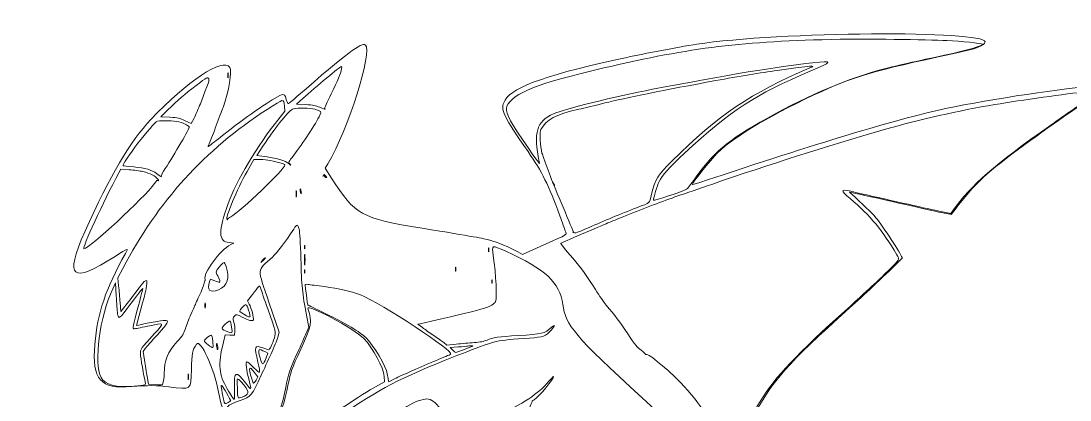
# Model space of a CAD drawing. Header units: millimetres. Extents: x 172 to 282, y 110 to 183.
# Drawn here: x 172.1 to 245.2, y 156.2 to 182.6 of the extents above; entities that cross this region are included whole.
import ezdxf

# ---------------------------------------------------------------- set-up
doc = ezdxf.new("R2010")
doc.units = ezdxf.units.MM
doc.header["$MEASUREMENT"] = 0
doc.layers.add('splitsvg', color=7, linetype='Continuous', lineweight=0)

msp = doc.modelspace()

# ---------------------------------------------------------------- linework, layer by layer
at = {"layer": 'splitsvg'}
for points, knots in [([(265.418, 182.421), (265.225, 182.165), (263.582, 178.924), (262.825, 177.306), (260.243, 171.785), (259.354, 168.665), (258.312, 161.46), (258.157, 160.388), (258.074, 159.744), (257.815, 157.621), (257.708, 156.746), (257.801, 156.891), (256.962, 156.288), (252.06, 152.768), (248.95, 151.039), (245.376, 149.848), (241.101, 148.423), (235.828, 147.655), (232.441, 147.964), (230.641, 148.128), (227.126, 148.815), (226.179, 149.189), (224.214, 149.964), (222.053, 151.008), (221.455, 151.47), (221.39, 151.522), (222.863, 154.605), (223.458, 155.662), (224.646, 157.772), (225.836, 159.049), (230.647, 163.373), (231.51, 164.149), (233.451, 166.004), (233.489, 166.09), (233.529, 166.18), (232.359, 168.003), (231.762, 168.781), (231.523, 169.092), (231.013, 169.602), (230.209, 170.334), (230.209, 170.334), (229.828, 170.68), (229.828, 170.68), (229.828, 170.68), (230.062, 170.638), (230.062, 170.638), (230.35, 170.585), (232.042, 170.21), (233.264, 169.927), (235.782, 169.346), (236.907, 169.106), (236.935, 169.145), (238.286, 171.007), (239.242, 171.943), (241.496, 173.61), (243.943, 175.421), (245.903, 176.777), (246.876, 177.333), (247.985, 177.967), (248.027, 178.169), (247.036, 178.104), (244.898, 177.964), (239.752, 177.187), (236.498, 176.512), (233.604, 175.911), (228.08, 174.26), (220.36, 171.687), (219.553, 171.418), (218.881, 171.208), (218.869, 171.221), (218.812, 171.278), (220.113, 172.919), (220.622, 173.433), (221.698, 174.52), (224.691, 176.284), (227.882, 177.715), (230.358, 178.824), (231.437, 179.134), (236.998, 180.335), (238.731, 180.709), (239.262, 180.903), (239.262, 181.163), (239.262, 181.993), (224.887, 181.881), (219.183, 181.006), (217.823, 180.797), (215.201, 180.294), (213.538, 179.922), (208.216, 178.732), (206.095, 177.919), (205.715, 176.925), (205.509, 176.384), (205.724, 175.953), (207.413, 173.514), (208.407, 172.079), (208.83, 171.225), (209.624, 169.045), (209.789, 168.593), (209.963, 168.118), (210.011, 167.99), (210.121, 167.695), (210.253, 167.782), (208.519, 167.012), (208.519, 167.012), (207.028, 166.35), (207.028, 166.35), (207.028, 166.35), (206.696, 166.532), (206.696, 166.532), (206.128, 166.843), (205.269, 167.201), (204.748, 167.343), (204.304, 167.464), (203.634, 167.582), (200.044, 168.171), (195.739, 168.876), (195.357, 169.087), (193.724, 171.664), (193.724, 171.664), (193.283, 172.362), (193.283, 172.362), (193.283, 172.362), (193.464, 172.67), (193.464, 172.67), (194.888, 175.084), (196.601, 180.515), (196.077, 180.95), (195.821, 181.163), (194.814, 180.403), (191.307, 177.353), (190.613, 176.749), (190.669, 176.77), (190.585, 177.086), (190.457, 177.568), (190.408, 177.588), (189.949, 177.338), (189.075, 176.861), (187.374, 175.653), (185.83, 174.412), (185.434, 174.093), (185.11, 173.845), (185.11, 173.859), (185.11, 173.874), (185.166, 174.014), (185.234, 174.17), (185.302, 174.327), (185.504, 174.851), (185.683, 175.337), (185.863, 175.822), (186.074, 176.39), (186.153, 176.601), (186.567, 177.704), (186.801, 179.11), (186.617, 179.391), (186.157, 180.092), (183.651, 178.434), (181.119, 175.754), (179.659, 174.209), (178.287, 171.871), (176.525, 167.928), (175.074, 164.681), (175.585, 164.263), (178.629, 166.203), (179.586, 166.814), (179.587, 166.815), (179.363, 166.417), (177.956, 163.923), (177.405, 162.293), (177.218, 160.069), (177.011, 157.614), (177.6, 156.941), (179.789, 157.131), (180.816, 157.221), (181.598, 157.214), (182.376, 157.11), (183.95, 156.9), (183.917, 156.875), (183.945, 158.3), (183.967, 159.445), (184.01, 159.66), (184.307, 160.083), (184.581, 160.474), (185.515, 158.447), (185.844, 156.748), (186.018, 155.853), (186.063, 155.715), (186.356, 155.199), (186.562, 154.835), (186.574, 154.782), (186.613, 154.101), (186.667, 153.17), (186.636, 153.207), (187.258, 153.335), (189.494, 153.796), (190.184, 154.592), (190.699, 157.31), (190.848, 158.099), (190.947, 158.375), (191.567, 159.735), (192.362, 161.476), (192.374, 161.544), (192.071, 162.563), (191.953, 162.957), (195.314, 161.159), (195.965, 160.48), (196.638, 159.778), (197.332, 158.48), (197.38, 157.834), (197.38, 157.834), (197.408, 157.462), (197.408, 157.462), (197.408, 157.462), (196.771, 157.111), (196.771, 157.111), (196.421, 156.918), (195.464, 156.315), (194.644, 155.771), (190.63, 153.107), (186.455, 151.207), (183.184, 150.554), (181.966, 150.311), (179.585, 149.987), (178.201, 149.876), (177.943, 149.856), (177.572, 149.816), (177.378, 149.787), (177.184, 149.758), (176.536, 149.693), (175.938, 149.642), (174.26, 149.497), (173.171, 149.339), (172.999, 149.214), (172.07, 148.541), (172.58, 145.673), (174.081, 143.121), (175.478, 140.748), (180.942, 134.507), (183.787, 132.035), (186.358, 129.802), (190.69, 127.132), (192.938, 126.395), (192.938, 126.395), (193.151, 126.325), (193.151, 126.325), (193.151, 126.325), (193.123, 125.019), (193.123, 125.019), (193.085, 123.26), (193.194, 123.421), (191.049, 121.962), (189.369, 120.82), (187.867, 119.614), (187.397, 119.03), (186.249, 117.603), (183.418, 112.363), (183.663, 112.118), (183.79, 111.99), (184.695, 112.353), (185.613, 112.901), (186.252, 113.283), (186.291, 113.281), (186.086, 112.877), (185.894, 112.499), (185.729, 111.905), (185.779, 111.775), (185.872, 111.532), (187.006, 111.826), (189.02, 112.614), (190.205, 113.077), (190.156, 113.076), (189.938, 112.643), (189.737, 112.245), (189.538, 111.593), (189.599, 111.532), (189.784, 111.347), (190.919, 111.759), (192.019, 112.408), (193.405, 113.228), (194.798, 114.071), (195.782, 114.686), (196.909, 115.391), (196.744, 115.317), (198.957, 116.108), (201.695, 117.087), (201.379, 117.01), (202.608, 116.999), (202.608, 116.999), (203.673, 116.989), (203.673, 116.989), (203.673, 116.989), (203.413, 117.794), (203.413, 117.794), (203.033, 118.97), (202.941, 119.401), (202.778, 120.787), (202.593, 122.363), (202.571, 123.827), (202.734, 123.779), (202.791, 123.763), (203.194, 123.707), (203.631, 123.655), (204.067, 123.604), (204.742, 123.523), (205.13, 123.477), (206.85, 123.27), (209.954, 122.97), (211.186, 122.892), (211.51, 122.872), (212.224, 122.817), (212.774, 122.771), (213.932, 122.672), (215.951, 122.567), (216.664, 122.567), (216.664, 122.567), (217.156, 122.567), (217.156, 122.567), (217.156, 122.567), (217.118, 122.729), (217.118, 122.729), (217.097, 122.817), (217.069, 122.908), (217.057, 122.93), (217.045, 122.952), (216.764, 123.053), (216.433, 123.154), (213.478, 124.061), (208.742, 126.222), (206.453, 127.709), (205.354, 128.422), (203.704, 129.74), (203.827, 129.806), (203.865, 129.826), (204.16, 129.873), (204.483, 129.911), (208.188, 130.345), (209.381, 130.64), (211.87, 131.735), (211.87, 131.735), (212.436, 131.984), (212.436, 131.984), (212.436, 131.984), (212.84, 131.698), (212.84, 131.698), (215.553, 129.777), (217.223, 129.182), (220.564, 128.942), (221.937, 128.844), (222.231, 128.85), (224.22, 129.012), (224.22, 129.012), (225.378, 129.106), (225.378, 129.106), (225.378, 129.106), (226.19, 128.78), (226.19, 128.78), (227.79, 128.138), (229.091, 127.736), (230.295, 127.513), (233.35, 126.945), (238.845, 126.695), (240.331, 127.055), (240.331, 127.055), (241.019, 127.222), (241.019, 127.222), (241.019, 127.222), (241.301, 127.028), (241.301, 127.028), (245.023, 124.476), (247.005, 122.763), (250.148, 119.386), (252.096, 117.292), (252.372, 117.075), (254.184, 116.206), (254.963, 115.833), (255.036, 115.783), (255.184, 115.536), (256.557, 113.223), (260.055, 109.504), (260.454, 109.932), (260.585, 110.072), (260.362, 111.708), (259.98, 113.424), (259.9, 113.78), (259.798, 114.256), (259.752, 114.482), (259.705, 114.709), (259.603, 115.211), (259.524, 115.599), (259.352, 116.44), (259.344, 116.423), (259.74, 116.063), (260.568, 115.308), (262.564, 113.748), (263.745, 112.933), (264.217, 112.607), (264.544, 112.481), (264.544, 112.625), (264.544, 112.963), (263.9, 114.233), (262.689, 116.28), (262.02, 117.41), (261.369, 118.578), (261.369, 118.646), (261.369, 118.674), (261.495, 118.593), (261.648, 118.466), (263.1, 117.264), (266.356, 115.319), (266.751, 115.418), (266.949, 115.468), (266.933, 115.548), (266.716, 115.591), (265.449, 115.845), (261.265, 118.761), (260.641, 119.826), (260.062, 120.814), (259.887, 122.393), (260.357, 122.389), (260.812, 122.385), (262, 122.023), (262.66, 121.686), (263.151, 121.436), (266.877, 116.388), (266.99, 115.821), (267.033, 115.605), (267.131, 115.619), (267.131, 115.841), (267.131, 116.207), (265.652, 118.359), (263.578, 121.009), (263.578, 121.009), (263.072, 121.655), (263.072, 121.655), (263.072, 121.655), (263.108, 121.991), (263.108, 121.991), (263.161, 122.491), (263.076, 122.669), (262.527, 123.195), (261.556, 124.125), (260.568, 124.873), (259.517, 125.475), (258.583, 126.009), (258.029, 126.369), (256.724, 127.291), (254.517, 128.85), (250.291, 131.967), (250.139, 132.147), (250.027, 132.28), (248.948, 133.213), (248.836, 133.273), (248.705, 133.344), (247.77, 133.488), (246.552, 133.624), (245.577, 133.733), (244.468, 134.068), (243.563, 134.527), (243.282, 134.67), (243.266, 134.691), (243.085, 135.191), (242.773, 136.053), (242.671, 135.892), (244.089, 136.766), (247.316, 138.755), (250.585, 141.029), (253.372, 143.223), (257.505, 146.477), (259.17, 148.148), (261.075, 150.953), (261.075, 150.953), (261.575, 151.688), (261.575, 151.688), (261.575, 151.688), (262.163, 151.71), (262.163, 151.71), (263.364, 151.756), (264.24, 152.015), (266.399, 152.963), (270.345, 154.696), (273.475, 156.808), (275.104, 158.836), (276.907, 161.082), (280.057, 166.91), (281.647, 170.942), (281.707, 171.095), (281.8, 171.32), (281.853, 171.441), (282.058, 171.911), (281.801, 171.708), (280.233, 170.162), (277.244, 167.217), (275.703, 166.058), (273.158, 164.845), (271.125, 163.876), (269.555, 163.372), (268.564, 163.372), (268.564, 163.372), (268.262, 163.371), (268.262, 163.371), (268.262, 163.371), (268.493, 164), (268.493, 164), (269.282, 166.146), (269.763, 168.37), (269.439, 168.369), (269.118, 168.368), (267.67, 166.773), (265.944, 164.518), (265.796, 164.324), (265.61, 164.106), (265.532, 164.033), (265.532, 164.033), (265.389, 163.901), (265.389, 163.901), (265.389, 163.901), (265.056, 164.944), (265.056, 164.944), (263.711, 169.151), (263.549, 170.952), (264.161, 174.866), (264.417, 176.502), (265.216, 180.683), (265.491, 181.826), (265.556, 182.096), (265.601, 182.387), (265.591, 182.472), (265.591, 182.472), (265.573, 182.627), (265.573, 182.627), (265.573, 182.627), (265.418, 182.421), (265.418, 182.421)], [0, 0, 0, 0, 1, 1, 1, 2, 2, 2, 3, 3, 3, 4, 4, 4, 5, 5, 5, 6, 6, 6, 7, 7, 7, 8, 8, 8, 9, 9, 9, 10, 10, 10, 11, 11, 11, 12, 12, 12, 13, 13, 13, 14, 14, 14, 15, 15, 15, 16, 16, 16, 17, 17, 17, 18, 18, 18, 19, 19, 19, 20, 20, 20, 21, 21, 21, 22, 22, 22, 23, 23, 23, 24, 24, 24, 25, 25, 25, 26, 26, 26, 27, 27, 27, 28, 28, 28, 29, 29, 29, 30, 30, 30, 31, 31, 31, 32, 32, 32, 33, 33, 33, 34, 34, 34, 35, 35, 35, 36, 36, 36, 37, 37, 37, 38, 38, 38, 39, 39, 39, 40, 40, 40, 41, 41, 41, 42, 42, 42, 43, 43, 43, 44, 44, 44, 45, 45, 45, 46, 46, 46, 47, 47, 47, 48, 48, 48, 49, 49, 49, 50, 50, 50, 51, 51, 51, 52, 52, 52, 53, 53, 53, 54, 54, 54, 55, 55, 55, 56, 56, 56, 57, 57, 57, 58, 58, 58, 59, 59, 59, 60, 60, 60, 61, 61, 61, 62, 62, 62, 63, 63, 63, 64, 64, 64, 65, 65, 65, 66, 66, 66, 67, 67, 67, 68, 68, 68, 69, 69, 69, 70, 70, 70, 71, 71, 71, 72, 72, 72, 73, 73, 73, 74, 74, 74, 75, 75, 75, 76, 76, 76, 77, 77, 77, 78, 78, 78, 79, 79, 79, 80, 80, 80, 81, 81, 81, 82, 82, 82, 83, 83, 83, 84, 84, 84, 85, 85, 85, 86, 86, 86, 87, 87, 87, 88, 88, 88, 89, 89, 89, 90, 90, 90, 91, 91, 91, 92, 92, 92, 93, 93, 93, 94, 94, 94, 95, 95, 95, 96, 96, 96, 97, 97, 97, 98, 98, 98, 99, 99, 99, 100, 100, 100, 101, 101, 101, 102, 102, 102, 103, 103, 103, 104, 104, 104, 105, 105, 105, 106, 106, 106, 107, 107, 107, 108, 108, 108, 109, 109, 109, 110, 110, 110, 111, 111, 111, 112, 112, 112, 113, 113, 113, 114, 114, 114, 115, 115, 115, 116, 116, 116, 117, 117, 117, 118, 118, 118, 119, 119, 119, 120, 120, 120, 121, 121, 121, 122, 122, 122, 123, 123, 123, 124, 124, 124, 125, 125, 125, 126, 126, 126, 127, 127, 127, 128, 128, 128, 129, 129, 129, 130, 130, 130, 131, 131, 131, 132, 132, 132, 133, 133, 133, 134, 134, 134, 135, 135, 135, 136, 136, 136, 137, 137, 137, 138, 138, 138, 139, 139, 139, 140, 140, 140, 141, 141, 141, 142, 142, 142, 143, 143, 143, 144, 144, 144, 145, 145, 145, 146, 146, 146, 147, 147, 147, 148, 148, 148, 149, 149, 149, 150, 150, 150, 151, 151, 151, 152, 152, 152, 153, 153, 153, 154, 154, 154, 155, 155, 155, 156, 156, 156, 157, 157, 157, 158, 158, 158, 159, 159, 159, 160, 160, 160, 161, 161, 161, 162, 162, 162, 163, 163, 163, 164, 164, 164, 165, 165, 165, 166, 166, 166, 167, 167, 167, 168, 168, 168, 169, 169, 169, 170, 170, 170, 171, 171, 171, 172, 172, 172, 173, 173, 173, 174, 174, 174, 175, 175, 175, 176, 176, 176, 177, 177, 177, 177]), ([(236.6, 181.265), (237.607, 181.217), (239.007, 181.068), (239.076, 181.001), (239.17, 180.91), (238.053, 180.588), (236.44, 180.239), (233.716, 179.65), (233.215, 179.536), (232.265, 179.29), (229.785, 178.647), (227.039, 177.492), (224.097, 175.854), (221.285, 174.288), (220.314, 173.459), (218.866, 171.39), (218.697, 171.147), (218.513, 170.923), (218.459, 170.892), (218.163, 170.724), (216.155, 170.062), (216.155, 170.134), (216.155, 170.295), (216.41, 171.135), (216.547, 171.425), (216.755, 171.862), (217.255, 172.422), (218.31, 173.396), (221.597, 176.431), (223.192, 177.472), (227.081, 179.123), (228.672, 179.798), (228.692, 179.868), (227.249, 179.709), (224.733, 179.432), (221.481, 178.894), (216.096, 177.862), (213.509, 177.367), (209.88, 176.47), (209.18, 176.152), (207.998, 175.616), (207.772, 174.849), (208.194, 172.8), (208.24, 172.576), (208.304, 172.49), (207.032, 174.358), (206.001, 175.872), (205.788, 176.328), (205.945, 176.693), (206.325, 177.579), (208.135, 178.292), (212.686, 179.349), (218.963, 180.807), (222.22, 181.202), (229.178, 181.349), (230.606, 181.379), (235.312, 181.326), (236.6, 181.265)], [0, 0, 0, 0, 1, 1, 1, 2, 2, 2, 3, 3, 3, 4, 4, 4, 5, 5, 5, 6, 6, 6, 7, 7, 7, 8, 8, 8, 9, 9, 9, 10, 10, 10, 11, 11, 11, 12, 12, 12, 13, 13, 13, 14, 14, 14, 15, 15, 15, 16, 16, 16, 17, 17, 17, 18, 18, 18, 19, 19, 19, 19]), ([(194.418, 179.312), (194.328, 178.906), (194.155, 178.486), (193.691, 177.548), (193.406, 176.974), (193.203, 176.505), (193.238, 176.505), (193.274, 176.505), (193.289, 176.491), (193.272, 176.474), (193.256, 176.458), (193.086, 176.516), (192.895, 176.604), (192.609, 176.736), (192.436, 176.769), (191.914, 176.796), (191.914, 176.796), (191.28, 176.828), (191.28, 176.828), (191.28, 176.828), (191.708, 177.214), (191.708, 177.214), (192.635, 178.051), (194.315, 179.444), (194.397, 179.444), (194.425, 179.444), (194.435, 179.385), (194.418, 179.312)], [0, 0, 0, 0, 1, 1, 1, 2, 2, 2, 3, 3, 3, 4, 4, 4, 5, 5, 5, 6, 6, 6, 7, 7, 7, 8, 8, 8, 9, 9, 9, 9]), ([(227.062, 179.348), (222.951, 177.603), (220.668, 176.063), (217.443, 172.859), (216.465, 171.888), (216.279, 171.586), (216.017, 170.546), (215.842, 169.854), (215.995, 169.993), (214.979, 169.598), (213.831, 169.151), (212.718, 168.691), (211.669, 168.23), (211.19, 168.02), (210.7, 167.783), (210.589, 167.869), (210.474, 167.998), (210.589, 167.869), (210.589, 167.869), (210.589, 167.869), (210.589, 167.869), (210.589, 167.869), (210.589, 167.869), (210.589, 167.869), (210.589, 167.869), (210.589, 167.869), (209.113, 171.399), (209.107, 171.417), (209.107, 171.417), (209.513, 170.755), (209.107, 171.417), (209.118, 171.398), (208.384, 173.415), (208.384, 173.415), (208.384, 173.415), (208.288, 174.031), (208.288, 174.031), (208.288, 174.031), (208.261, 174.357), (208.261, 174.357), (208.261, 174.357), (208.217, 174.863), (208.314, 175.052), (208.677, 175.756), (209.309, 176.095), (210.951, 176.465), (211.307, 176.545), (212.127, 176.744), (212.774, 176.907), (214.174, 177.259), (216.937, 177.818), (220.506, 178.469), (222.071, 178.755), (223.684, 179.022), (224.769, 179.176), (227.249, 179.529), (227.539, 179.551), (227.062, 179.348)], [0, 0, 0, 0, 1, 1, 1, 2, 2, 2, 3, 3, 3, 4, 4, 4, 5, 5, 5, 6, 6, 6, 7, 7, 7, 8, 8, 8, 9, 9, 9, 10, 10, 10, 11, 11, 11, 12, 12, 12, 13, 13, 13, 14, 14, 14, 15, 15, 15, 16, 16, 16, 17, 17, 17, 18, 18, 18, 19, 19, 19, 19]), ([(185.157, 178.606), (185.219, 178.531), (185.156, 178.342), (184.572, 176.857), (184.439, 176.518), (184.24, 176.067), (184.131, 175.855), (184.131, 175.855), (183.932, 175.47), (183.932, 175.47), (183.932, 175.47), (183.511, 175.673), (183.511, 175.673), (183.135, 175.855), (183.022, 175.88), (182.448, 175.911), (182.448, 175.911), (181.806, 175.946), (181.806, 175.946), (181.806, 175.946), (182.297, 176.424), (182.297, 176.424), (183.009, 177.118), (183.46, 177.506), (184.28, 178.128), (185.054, 178.715), (185.063, 178.72), (185.157, 178.606)], [0, 0, 0, 0, 1, 1, 1, 2, 2, 2, 3, 3, 3, 4, 4, 4, 5, 5, 5, 6, 6, 6, 7, 7, 7, 8, 8, 8, 9, 9, 9, 9]), ([(186.505, 178.695), (186.491, 178.606), (186.48, 178.665), (186.479, 178.827), (186.479, 178.988), (186.49, 179.062), (186.504, 178.989), (186.518, 178.917), (186.518, 178.785), (186.505, 178.695)], [0, 0, 0, 0, 1, 1, 1, 2, 2, 2, 3, 3, 3, 3]), ([(247.348, 177.684), (247.33, 177.654), (247.07, 177.491), (246.772, 177.321), (246.242, 177.02), (245.734, 176.697), (245.2, 176.321), (245.055, 176.219), (244.446, 175.79), (243.848, 175.369), (239.862, 172.561), (238.364, 171.248), (236.988, 169.359), (236.988, 169.359), (236.869, 169.196), (236.869, 169.196), (236.869, 169.196), (236.405, 169.291), (236.405, 169.291), (235.957, 169.381), (233.818, 169.859), (231.354, 170.419), (230.707, 170.567), (230.054, 170.714), (229.903, 170.748), (229.19, 170.906), (229.183, 170.825), (229.858, 170.248), (231.276, 169.038), (232.118, 168.022), (233.107, 166.328), (233.32, 165.964), (233.356, 166.033), (232.515, 165.206), (231.653, 164.36), (231.515, 164.232), (229.06, 162.004), (225.707, 158.961), (224.44, 157.565), (223.392, 155.762), (223.138, 155.324), (222.308, 153.683), (222.209, 153.422), (222.079, 153.081), (220.254, 154.409), (219.818, 155.161), (219.52, 155.675), (218.648, 156.785), (218.072, 157.382), (217.174, 158.313), (215.807, 159.432), (215.644, 159.369), (215.598, 159.352), (215.574, 159.358), (215.59, 159.385), (215.606, 159.411), (215.473, 159.536), (215.294, 159.663), (215.029, 159.852), (214.857, 160.063), (214.364, 160.806), (213.791, 161.67), (213.476, 162.089), (212.856, 162.812), (212.706, 162.986), (212.369, 163.477), (212.105, 163.904), (211.552, 164.797), (211.096, 165.426), (210.528, 166.079), (209.989, 166.698), (209.67, 167.099), (209.695, 167.125), (209.718, 167.146), (212.422, 168.31), (212.98, 168.537), (213.158, 168.61), (213.727, 168.842), (214.244, 169.054), (215.531, 169.579), (216.775, 170.05), (217.86, 170.422), (218.361, 170.593), (219.42, 170.958), (220.212, 171.231), (224.303, 172.643), (228.064, 173.835), (232.324, 175.071), (234.639, 175.743), (237.453, 176.379), (239.938, 176.793), (241.841, 177.111), (244.882, 177.538), (246.376, 177.698), (246.818, 177.746), (247.382, 177.737), (247.348, 177.684)], [0, 0, 0, 0, 1, 1, 1, 2, 2, 2, 3, 3, 3, 4, 4, 4, 5, 5, 5, 6, 6, 6, 7, 7, 7, 8, 8, 8, 9, 9, 9, 10, 10, 10, 11, 11, 11, 12, 12, 12, 13, 13, 13, 14, 14, 14, 15, 15, 15, 16, 16, 16, 17, 17, 17, 18, 18, 18, 19, 19, 19, 20, 20, 20, 21, 21, 21, 22, 22, 22, 23, 23, 23, 24, 24, 24, 25, 25, 25, 26, 26, 26, 27, 27, 27, 28, 28, 28, 29, 29, 29, 30, 30, 30, 31, 31, 31, 32, 32, 32, 32]), ([(190.432, 176.679), (190.432, 176.679), (190.47, 176.345), (190.47, 176.345), (190.47, 176.345), (189.966, 175.719), (189.966, 175.719), (188.583, 173.999), (187.065, 171.44), (186.508, 169.89), (185.807, 167.936), (185.825, 167.242), (186.579, 167.169), (186.579, 167.169), (186.894, 167.139), (186.894, 167.139), (186.894, 167.139), (186.688, 167.033), (186.688, 167.033), (185.947, 166.654), (184.739, 165.008), (184.898, 164.595), (184.916, 164.549), (184.91, 164.51), (184.886, 164.51), (184.861, 164.51), (184.835, 164.428), (184.827, 164.327), (184.82, 164.226), (184.669, 163.831), (184.492, 163.449), (184.314, 163.066), (184.169, 162.741), (184.169, 162.727), (184.169, 162.712), (184.053, 162.453), (183.911, 162.15), (183.769, 161.847), (183.597, 161.411), (183.528, 161.179), (183.42, 160.813), (183.346, 160.695), (182.96, 160.268), (182.293, 159.531), (182.057, 158.951), (182.052, 158.042), (182.05, 157.752), (181.977, 157.294), (181.926, 157.253), (181.915, 157.244), (181.695, 157.253), (181.437, 157.272), (181.437, 157.272), (180.967, 157.307), (180.967, 157.307), (180.967, 157.307), (180.867, 157.837), (180.867, 157.837), (180.812, 158.128), (180.725, 158.64), (180.673, 158.975), (180.673, 158.975), (180.579, 159.584), (180.579, 159.584), (180.579, 159.584), (180.726, 159.777), (180.726, 159.777), (180.807, 159.883), (181.192, 160.32), (181.581, 160.747), (182.338, 161.579), (182.423, 161.746), (182.088, 161.746), (181.912, 161.746), (180.71, 161.532), (180.278, 161.423), (180.278, 161.423), (180.119, 161.383), (180.119, 161.383), (180.119, 161.383), (180.294, 162.02), (180.294, 162.02), (181.072, 164.854), (181.056, 165.045), (180.142, 163.803), (179.851, 163.407), (179.481, 162.922), (179.319, 162.724), (179.319, 162.724), (179.025, 162.364), (179.025, 162.364), (179.025, 162.364), (178.981, 162.981), (178.981, 162.981), (178.957, 163.321), (178.911, 163.847), (178.877, 164.15), (178.877, 164.15), (178.817, 164.702), (178.817, 164.702), (178.817, 164.702), (179.162, 165.357), (179.162, 165.357), (181.633, 170.062), (184.863, 173.624), (189.226, 176.456), (190.44, 177.244), (190.368, 177.231), (190.432, 176.679)], [0, 0, 0, 0, 1, 1, 1, 2, 2, 2, 3, 3, 3, 4, 4, 4, 5, 5, 5, 6, 6, 6, 7, 7, 7, 8, 8, 8, 9, 9, 9, 10, 10, 10, 11, 11, 11, 12, 12, 12, 13, 13, 13, 14, 14, 14, 15, 15, 15, 16, 16, 16, 17, 17, 17, 18, 18, 18, 19, 19, 19, 20, 20, 20, 21, 21, 21, 22, 22, 22, 23, 23, 23, 24, 24, 24, 25, 25, 25, 26, 26, 26, 27, 27, 27, 28, 28, 28, 29, 29, 29, 30, 30, 30, 31, 31, 31, 32, 32, 32, 33, 33, 33, 34, 34, 34, 35, 35, 35, 36, 36, 36, 36]), ([(192.552, 176.475), (193.008, 176.337), (193.025, 176.317), (192.904, 176.062), (192.623, 175.469), (191.698, 174.052), (191.086, 173.276), (190.705, 172.793), (190.698, 172.777), (190.799, 172.658), (190.9, 172.538), (190.899, 172.538), (190.783, 172.636), (190.451, 172.914), (189.956, 173.059), (188.853, 173.198), (188.853, 173.198), (188.508, 173.241), (188.508, 173.241), (188.508, 173.241), (188.934, 173.888), (188.934, 173.888), (189.885, 175.331), (190.767, 176.412), (191.065, 176.498), (191.369, 176.586), (192.232, 176.573), (192.552, 176.475)], [0, 0, 0, 0, 1, 1, 1, 2, 2, 2, 3, 3, 3, 4, 4, 4, 5, 5, 5, 6, 6, 6, 7, 7, 7, 8, 8, 8, 9, 9, 9, 9]), ([(183.077, 175.592), (183.265, 175.543), (183.502, 175.445), (183.604, 175.376), (183.705, 175.306), (183.795, 175.244), (183.804, 175.238), (183.86, 175.2), (182.736, 173.261), (182.129, 172.348), (181.939, 172.063), (181.825, 171.836), (181.851, 171.795), (181.905, 171.706), (181.808, 171.762), (181.524, 171.982), (181.195, 172.235), (180.723, 172.374), (179.931, 172.45), (179.53, 172.488), (179.196, 172.524), (179.189, 172.53), (179.05, 172.652), (181.291, 175.56), (181.578, 175.63), (181.874, 175.703), (182.736, 175.68), (183.077, 175.592)], [0, 0, 0, 0, 1, 1, 1, 2, 2, 2, 3, 3, 3, 4, 4, 4, 5, 5, 5, 6, 6, 6, 7, 7, 7, 8, 8, 8, 9, 9, 9, 9]), ([(189.285, 172.916), (189.682, 172.854), (190.461, 172.641), (190.461, 172.593), (190.461, 172.297), (187.354, 169.313), (186.695, 168.977), (186.567, 168.912), (186.463, 168.828), (186.463, 168.791), (186.463, 168.754), (186.449, 168.737), (186.433, 168.754), (186.293, 168.893), (187.117, 170.893), (187.825, 172.131), (187.825, 172.131), (188.308, 172.977), (188.308, 172.977), (188.308, 172.977), (188.605, 172.976), (188.605, 172.976), (188.769, 172.976), (189.075, 172.949), (189.285, 172.916)], [0, 0, 0, 0, 1, 1, 1, 2, 2, 2, 3, 3, 3, 4, 4, 4, 5, 5, 5, 6, 6, 6, 7, 7, 7, 8, 8, 8, 8]), ([(180.564, 172.124), (181.052, 172.01), (181.48, 171.79), (181.61, 171.584), (181.668, 171.493), (181.681, 171.45), (181.64, 171.489), (181.58, 171.546), (181.524, 171.504), (181.368, 171.284), (180.682, 170.319), (176.818, 166.744), (176.461, 166.744), (176.3, 166.744), (177.811, 170.034), (178.887, 172.027), (178.887, 172.027), (179.025, 172.283), (179.025, 172.283), (179.025, 172.283), (179.608, 172.246), (179.608, 172.246), (179.928, 172.227), (180.358, 172.171), (180.564, 172.124)], [0, 0, 0, 0, 1, 1, 1, 2, 2, 2, 3, 3, 3, 4, 4, 4, 5, 5, 5, 6, 6, 6, 7, 7, 7, 8, 8, 8, 8]), ([(193.315, 171.798), (193.41, 171.693), (193.411, 171.683), (193.324, 171.716), (193.269, 171.737), (193.224, 171.78), (193.224, 171.81), (193.224, 171.841), (193.194, 171.848), (193.156, 171.825), (193.114, 171.798), (193.104, 171.808), (193.13, 171.85), (193.185, 171.939), (193.188, 171.939), (193.315, 171.798)], [0, 0, 0, 0, 1, 1, 1, 2, 2, 2, 3, 3, 3, 4, 4, 4, 5, 5, 5, 5]), ([(191.268, 170.375), (191.255, 170.27), (191.244, 170.356), (191.244, 170.566), (191.244, 170.776), (191.255, 170.862), (191.268, 170.757), (191.281, 170.652), (191.281, 170.48), (191.268, 170.375)], [0, 0, 0, 0, 1, 1, 1, 2, 2, 2, 3, 3, 3, 3]), ([(191.601, 170.719), (191.618, 170.627), (191.614, 170.569), (191.593, 170.591), (191.571, 170.612), (191.544, 170.701), (191.533, 170.788), (191.521, 170.875), (191.525, 170.933), (191.541, 170.917), (191.557, 170.9), (191.585, 170.811), (191.601, 170.719)], [0, 0, 0, 0, 1, 1, 1, 2, 2, 2, 3, 3, 3, 4, 4, 4, 4]), ([(191.458, 168.096), (191.502, 167.936), (191.549, 167.13), (191.578, 166.039), (191.626, 164.186), (191.685, 163.6), (191.97, 162.116), (191.97, 162.116), (192.131, 161.28), (192.131, 161.28), (192.131, 161.28), (191.991, 160.94), (191.991, 160.94), (191.914, 160.753), (191.662, 160.19), (191.43, 159.689), (190.85, 158.434), (190.661, 157.892), (190.521, 157.085), (190.086, 154.584), (189.256, 153.693), (187.021, 153.328), (186.911, 153.31), (186.902, 153.351), (186.87, 154.026), (186.837, 154.724), (186.83, 154.753), (186.62, 155.093), (186.249, 155.694), (186.338, 155.822), (187.356, 156.156), (188.09, 156.398), (188.184, 156.512), (188.822, 157.925), (188.989, 158.297), (189.294, 158.963), (189.5, 159.405), (189.705, 159.847), (189.914, 160.37), (189.965, 160.567), (189.965, 160.567), (190.057, 160.926), (190.057, 160.926), (190.057, 160.926), (189.377, 162.942), (189.377, 162.942), (188.514, 165.502), (188.489, 165.136), (189.598, 166.16), (189.907, 166.445), (190.476, 167.195), (191.08, 168.113), (191.325, 168.486), (191.351, 168.485), (191.458, 168.096)], [0, 0, 0, 0, 1, 1, 1, 2, 2, 2, 3, 3, 3, 4, 4, 4, 5, 5, 5, 6, 6, 6, 7, 7, 7, 8, 8, 8, 9, 9, 9, 10, 10, 10, 11, 11, 11, 12, 12, 12, 13, 13, 13, 14, 14, 14, 15, 15, 15, 16, 16, 16, 17, 17, 17, 18, 18, 18, 18]), ([(205.865, 166.564), (208.621, 165.323), (209.626, 164.384), (209.837, 162.857), (210.037, 161.404), (210.639, 160.693), (215.361, 156.337), (220.432, 151.659), (221.573, 150.79), (224.004, 149.75), (224.328, 149.612), (225.161, 149.248), (225.856, 148.942), (226.551, 148.636), (227.358, 148.297), (227.649, 148.189), (227.94, 148.081), (228.364, 147.924), (228.59, 147.84), (231.587, 146.724), (233.239, 145.864), (235.098, 144.449), (237.752, 142.43), (240.45, 139.502), (240.45, 139.502), (240.45, 139.502), (242.23, 136.698), (242.23, 136.698), (242.23, 136.698), (242.23, 136.698), (242.23, 136.698), (242.23, 136.698), (242.23, 136.698), (242.23, 136.698), (242.23, 136.698), (242.407, 136.463), (242.505, 136.247), (242.754, 135.698), (242.8, 135.569), (242.732, 135.611), (242.701, 135.63), (242.575, 135.484), (242.453, 135.287), (242.08, 134.685), (241.7, 134.187), (240.986, 133.368), (240.986, 133.368), (240.304, 132.584), (240.304, 132.584), (240.304, 132.584), (240.121, 132.694), (240.121, 132.694), (236.91, 134.637), (235.627, 135.258), (235.766, 134.803), (235.917, 134.31), (236.423, 133.652), (237.713, 132.27), (238.16, 131.791), (238.58, 131.332), (238.644, 131.25), (238.644, 131.25), (238.762, 131.102), (238.762, 131.102), (238.762, 131.102), (238.497, 130.868), (238.497, 130.868), (237.38, 129.883), (235.598, 128.999), (233.589, 128.433), (233.18, 128.318), (232.983, 128.135), (232.732, 127.637), (232.512, 127.202), (232.604, 127.223), (231.558, 127.379), (224.971, 128.366), (221.764, 130.843), (218.711, 137.304), (218.621, 137.494), (218.47, 137.7), (218.367, 137.773), (218.083, 137.975), (217.232, 138.735), (215.885, 139.991), (213.664, 142.061), (212.903, 142.891), (212.058, 144.159), (211.808, 144.535), (211.582, 144.872), (211.557, 144.907), (211.529, 144.945), (211.718, 145.319), (212.017, 145.819), (213.097, 147.619), (213.168, 147.488), (210.949, 147.777), (210.346, 147.856), (209.841, 147.933), (209.826, 147.948), (209.8, 147.974), (209.964, 148.252), (210.423, 148.958), (210.527, 149.12), (210.738, 149.484), (210.89, 149.767), (210.89, 149.767), (211.168, 150.281), (211.168, 150.281), (211.168, 150.281), (210.472, 150.275), (210.472, 150.275), (210.089, 150.272), (209.438, 150.252), (209.025, 150.231), (208.613, 150.21), (208.276, 150.208), (208.276, 150.226), (208.276, 150.244), (208.464, 150.535), (208.694, 150.872), (209.846, 152.564), (209.919, 152.716), (209.614, 152.783), (209.508, 152.806), (208.87, 152.993), (208.194, 153.199), (207.518, 153.405), (206.931, 153.574), (206.889, 153.574), (206.732, 153.574), (206.763, 153.701), (207.192, 154.778), (207.434, 155.387), (207.647, 155.947), (207.666, 156.023), (207.685, 156.099), (207.722, 156.161), (207.748, 156.161), (207.924, 156.161), (208.937, 157.307), (209.152, 157.748), (209.217, 157.881), (209.208, 157.878), (209.068, 157.719), (208.084, 156.605), (207.619, 156.28), (205.205, 155.023), (205.205, 155.023), (204.34, 154.573), (204.34, 154.573), (204.34, 154.573), (203.829, 154.865), (203.829, 154.865), (203.022, 155.328), (202.175, 155.476), (201.622, 155.251), (201.549, 155.221), (201.486, 155.278), (201.37, 155.475), (201.15, 155.85), (200.747, 156.204), (200.483, 156.254), (199.921, 156.359), (198.614, 155.655), (197.374, 154.578), (197.03, 154.28), (196.851, 154.198), (196.34, 154.105), (195.836, 154.013), (195.26, 153.726), (194.915, 153.394), (194.658, 153.147), (194.533, 152.92), (194.709, 153.021), (194.749, 153.044), (194.765, 153.044), (194.743, 153.02), (194.721, 152.996), (194.682, 152.975), (194.655, 152.972), (194.628, 152.97), (194.512, 152.91), (194.398, 152.837), (194.284, 152.765), (194.019, 152.62), (193.81, 152.516), (192.405, 151.81), (191.656, 151.077), (191.985, 150.727), (192.132, 150.571), (192.102, 150.447), (191.891, 150.335), (191.808, 150.29), (191.565, 150.065), (191.351, 149.834), (191.005, 149.462), (190.824, 149.186), (189.92, 147.654), (189.859, 147.551), (189.801, 147.376), (189.791, 147.266), (189.781, 147.156), (189.755, 147.035), (189.732, 146.999), (189.333, 146.353), (189.374, 145.539), (189.857, 144.521), (190.003, 144.213), (190.249, 143.696), (190.402, 143.373), (193.963, 135.878), (195.324, 133.771), (199.951, 128.595), (199.951, 128.595), (200.074, 128.458), (200.074, 128.458), (200.074, 128.458), (199.78, 128.575), (199.78, 128.575), (198.033, 129.27), (193.309, 131.641), (191.401, 132.779), (187.362, 135.189), (179.42, 141.239), (176.908, 143.819), (175.024, 145.755), (174.774, 146.413), (175.666, 147.085), (176.681, 147.849), (181.515, 149.84), (183.068, 150.133), (184.906, 150.48), (187.163, 151.271), (189.272, 152.306), (192.246, 153.766), (192.751, 154.051), (194.753, 155.392), (197.416, 157.177), (198.878, 157.903), (203.102, 159.538), (205.238, 160.365), (205.095, 160.333), (207.506, 160.512), (208.488, 160.584), (208.638, 160.638), (209.014, 161.056), (209.311, 161.387), (209.318, 161.511), (209.025, 161.239), (208.589, 160.834), (208.376, 160.783), (206.718, 160.687), (205.387, 160.61), (204.947, 160.546), (204.556, 160.373), (204.333, 160.275), (204.08, 160.225), (203.659, 160.196), (203.337, 160.175), (202.776, 160.128), (202.413, 160.093), (202.413, 160.093), (201.754, 160.028), (201.754, 160.028), (201.754, 160.028), (201.531, 160.202), (201.531, 160.202), (201.409, 160.298), (201.097, 160.517), (200.838, 160.689), (200.58, 160.862), (200.223, 161.11), (200.045, 161.24), (200.045, 161.24), (199.722, 161.477), (199.722, 161.477), (199.722, 161.477), (199.898, 161.516), (199.898, 161.516), (204.326, 162.503), (204.979, 162.697), (205.15, 163.071), (205.265, 163.324), (205.184, 164.879), (204.982, 166.274), (204.875, 167.016), (204.868, 167.013), (205.865, 166.564)], [0, 0, 0, 0, 1, 1, 1, 2, 2, 2, 3, 3, 3, 4, 4, 4, 5, 5, 5, 6, 6, 6, 7, 7, 7, 8, 8, 8, 9, 9, 9, 10, 10, 10, 11, 11, 11, 12, 12, 12, 13, 13, 13, 14, 14, 14, 15, 15, 15, 16, 16, 16, 17, 17, 17, 18, 18, 18, 19, 19, 19, 20, 20, 20, 21, 21, 21, 22, 22, 22, 23, 23, 23, 24, 24, 24, 25, 25, 25, 26, 26, 26, 27, 27, 27, 28, 28, 28, 29, 29, 29, 30, 30, 30, 31, 31, 31, 32, 32, 32, 33, 33, 33, 34, 34, 34, 35, 35, 35, 36, 36, 36, 37, 37, 37, 38, 38, 38, 39, 39, 39, 40, 40, 40, 41, 41, 41, 42, 42, 42, 43, 43, 43, 44, 44, 44, 45, 45, 45, 46, 46, 46, 47, 47, 47, 48, 48, 48, 49, 49, 49, 50, 50, 50, 51, 51, 51, 52, 52, 52, 53, 53, 53, 54, 54, 54, 55, 55, 55, 56, 56, 56, 57, 57, 57, 58, 58, 58, 59, 59, 59, 60, 60, 60, 61, 61, 61, 62, 62, 62, 63, 63, 63, 64, 64, 64, 65, 65, 65, 66, 66, 66, 67, 67, 67, 68, 68, 68, 69, 69, 69, 70, 70, 70, 71, 71, 71, 72, 72, 72, 73, 73, 73, 74, 74, 74, 75, 75, 75, 76, 76, 76, 77, 77, 77, 78, 78, 78, 79, 79, 79, 80, 80, 80, 81, 81, 81, 82, 82, 82, 83, 83, 83, 84, 84, 84, 85, 85, 85, 86, 86, 86, 87, 87, 87, 88, 88, 88, 89, 89, 89, 90, 90, 90, 91, 91, 91, 92, 92, 92, 93, 93, 93, 94, 94, 94, 95, 95, 95, 96, 96, 96, 96]), ([(191.854, 166.759), (191.839, 166.702), (191.827, 166.749), (191.827, 166.862), (191.827, 166.975), (191.839, 167.021), (191.854, 166.965), (191.869, 166.908), (191.869, 166.815), (191.854, 166.759)], [0, 0, 0, 0, 1, 1, 1, 2, 2, 2, 3, 3, 3, 3]), ([(204.672, 166.554), (204.658, 166.481), (204.646, 166.527), (204.645, 166.656), (204.645, 166.785), (204.656, 166.845), (204.671, 166.789), (204.686, 166.733), (204.686, 166.627), (204.672, 166.554)], [0, 0, 0, 0, 1, 1, 1, 2, 2, 2, 3, 3, 3, 3]), ([(188.963, 165.934), (188.963, 165.934), (188.795, 165.774), (188.795, 165.774), (188.795, 165.774), (188.937, 165.958), (188.937, 165.958), (189.015, 166.058), (189.091, 166.13), (189.105, 166.117), (189.12, 166.104), (189.056, 166.022), (188.963, 165.934)], [0, 0, 0, 0, 1, 1, 1, 2, 2, 2, 3, 3, 3, 4, 4, 4, 4]), ([(191.857, 165.671), (191.845, 165.501), (191.835, 165.64), (191.835, 165.98), (191.835, 166.319), (191.845, 166.458), (191.857, 166.288), (191.869, 166.119), (191.869, 165.841), (191.857, 165.671)], [0, 0, 0, 0, 1, 1, 1, 2, 2, 2, 3, 3, 3, 3]), ([(186.367, 165.498), (186.647, 164.709), (186.461, 164.148), (185.832, 163.884), (185.234, 163.632), (184.989, 163.866), (185.221, 164.466), (185.221, 164.466), (185.284, 164.627), (185.284, 164.627), (185.284, 164.627), (185.581, 164.51), (185.581, 164.51), (185.745, 164.445), (185.891, 164.392), (185.906, 164.392), (185.978, 164.392), (185.917, 164.624), (185.784, 164.857), (185.619, 165.146), (185.626, 165.172), (185.998, 165.596), (186.233, 165.862), (186.239, 165.861), (186.367, 165.498)], [0, 0, 0, 0, 1, 1, 1, 2, 2, 2, 3, 3, 3, 4, 4, 4, 5, 5, 5, 6, 6, 6, 7, 7, 7, 8, 8, 8, 8]), ([(191.854, 165.054), (191.839, 164.997), (191.827, 165.043), (191.827, 165.157), (191.827, 165.27), (191.839, 165.316), (191.854, 165.26), (191.869, 165.203), (191.869, 165.111), (191.854, 165.054)], [0, 0, 0, 0, 1, 1, 1, 2, 2, 2, 3, 3, 3, 3]), ([(202.379, 165.202), (202.365, 165.128), (202.353, 165.174), (202.352, 165.304), (202.352, 165.433), (202.363, 165.493), (202.378, 165.437), (202.393, 165.38), (202.393, 165.275), (202.379, 165.202)], [0, 0, 0, 0, 1, 1, 1, 2, 2, 2, 3, 3, 3, 3]), ([(204.906, 164.348), (204.892, 164.292), (204.88, 164.338), (204.88, 164.451), (204.88, 164.564), (204.892, 164.611), (204.906, 164.554), (204.921, 164.497), (204.921, 164.405), (204.906, 164.348)], [0, 0, 0, 0, 1, 1, 1, 2, 2, 2, 3, 3, 3, 3]), ([(178.805, 162.229), (178.868, 161.776), (178.891, 161.794), (179.749, 162.943), (180.18, 163.52), (180.542, 163.982), (180.555, 163.97), (180.567, 163.958), (180.435, 163.42), (180.262, 162.774), (179.868, 161.309), (179.839, 161.158), (179.944, 161.159), (179.988, 161.159), (180.408, 161.238), (180.877, 161.334), (182.136, 161.592), (182.106, 161.625), (181.353, 160.805), (180.43, 159.798), (180.38, 159.725), (180.393, 159.416), (180.403, 159.181), (180.638, 157.814), (180.733, 157.435), (180.781, 157.241), (180.782, 157.241), (179.946, 157.161), (178.705, 157.042), (177.92, 157.245), (177.66, 157.751), (177.128, 158.789), (177.55, 162.021), (178.471, 163.951), (178.471, 163.951), (178.667, 164.363), (178.667, 164.363), (178.667, 164.363), (178.714, 163.452), (178.714, 163.452), (178.741, 162.95), (178.782, 162.4), (178.805, 162.229)], [0, 0, 0, 0, 1, 1, 1, 2, 2, 2, 3, 3, 3, 4, 4, 4, 5, 5, 5, 6, 6, 6, 7, 7, 7, 8, 8, 8, 9, 9, 9, 10, 10, 10, 11, 11, 11, 12, 12, 12, 13, 13, 13, 14, 14, 14, 14]), ([(188.795, 163.937), (188.83, 163.815), (189.045, 163.187), (189.273, 162.54), (189.828, 160.969), (189.845, 160.893), (189.736, 160.535), (189.598, 160.081), (189.4, 159.68), (189.325, 159.701), (189.287, 159.711), (189.106, 159.77), (188.924, 159.83), (188.349, 160.022), (188.324, 159.949), (188.586, 158.836), (188.784, 157.99), (188.762, 157.96), (188.3, 158.447), (188.082, 158.677), (187.866, 158.866), (187.821, 158.866), (187.707, 158.866), (187.772, 158.295), (187.966, 157.582), (188.164, 156.856), (188.137, 156.829), (187.739, 157.358), (187.052, 158.271), (186.902, 158.208), (186.949, 157.029), (186.966, 156.584), (186.961, 156.22), (186.937, 156.22), (186.914, 156.22), (186.694, 156.557), (186.448, 156.97), (185.852, 157.973), (185.798, 158.622), (186.174, 160.225), (186.174, 160.225), (186.292, 160.731), (186.292, 160.731), (186.292, 160.731), (186.627, 160.724), (186.627, 160.724), (186.627, 160.724), (186.962, 160.718), (186.962, 160.718), (186.962, 160.718), (186.98, 160.992), (186.98, 160.992), (186.99, 161.144), (186.959, 161.418), (186.91, 161.603), (186.825, 161.93), (186.826, 161.942), (186.951, 162.047), (187.12, 162.187), (187.117, 162.188), (187.494, 161.975), (187.905, 161.744), (188.221, 161.665), (188.267, 161.783), (188.31, 161.896), (188.132, 162.587), (187.985, 162.876), (187.985, 162.876), (187.866, 163.11), (187.866, 163.11), (187.866, 163.11), (188.208, 163.549), (188.208, 163.549), (188.396, 163.791), (188.576, 164.027), (188.608, 164.073), (188.696, 164.199), (188.725, 164.178), (188.795, 163.937)], [0, 0, 0, 0, 1, 1, 1, 2, 2, 2, 3, 3, 3, 4, 4, 4, 5, 5, 5, 6, 6, 6, 7, 7, 7, 8, 8, 8, 9, 9, 9, 10, 10, 10, 11, 11, 11, 12, 12, 12, 13, 13, 13, 14, 14, 14, 15, 15, 15, 16, 16, 16, 17, 17, 17, 18, 18, 18, 19, 19, 19, 20, 20, 20, 21, 21, 21, 22, 22, 22, 23, 23, 23, 24, 24, 24, 25, 25, 25, 26, 26, 26, 26]), ([(193.224, 164.098), (194.256, 163.965), (195.037, 163.784), (195.723, 163.518), (197.177, 162.956), (202.339, 159.561), (202.015, 159.38), (201.959, 159.349), (201.513, 159.157), (201.023, 158.955), (199.923, 158.499), (198.651, 157.935), (198.11, 157.663), (198.11, 157.663), (197.701, 157.457), (197.701, 157.457), (197.701, 157.457), (197.672, 157.618), (197.672, 157.618), (197.655, 157.706), (197.625, 157.882), (197.604, 158.009), (197.515, 158.551), (196.649, 160.012), (196.095, 160.554), (195.685, 160.955), (194.769, 161.501), (193.283, 162.228), (192.62, 162.553), (192.07, 162.825), (192.061, 162.833), (192.049, 162.844), (191.872, 164.175), (191.872, 164.259), (191.872, 164.268), (191.971, 164.262), (192.093, 164.246), (192.214, 164.229), (192.723, 164.163), (193.224, 164.098)], [0, 0, 0, 0, 1, 1, 1, 2, 2, 2, 3, 3, 3, 4, 4, 4, 5, 5, 5, 6, 6, 6, 7, 7, 7, 8, 8, 8, 9, 9, 9, 10, 10, 10, 11, 11, 11, 12, 12, 12, 13, 13, 13, 13]), ([(184.917, 162.644), (184.904, 162.555), (184.892, 162.614), (184.892, 162.775), (184.892, 162.937), (184.903, 163.01), (184.917, 162.938), (184.93, 162.866), (184.931, 162.733), (184.917, 162.644)], [0, 0, 0, 0, 1, 1, 1, 2, 2, 2, 3, 3, 3, 3]), ([(187.924, 162.465), (188.121, 161.843), (188.141, 161.848), (187.347, 162.33), (187.278, 162.372), (187.299, 162.426), (187.465, 162.618), (187.74, 162.938), (187.779, 162.925), (187.924, 162.465)], [0, 0, 0, 0, 1, 1, 1, 2, 2, 2, 3, 3, 3, 3]), ([(186.752, 161.28), (186.826, 160.82), (186.831, 160.827), (186.481, 160.956), (185.993, 161.135), (185.977, 161.187), (186.313, 161.486), (186.653, 161.788), (186.671, 161.78), (186.752, 161.28)], [0, 0, 0, 0, 1, 1, 1, 2, 2, 2, 3, 3, 3, 3]), ([(185.432, 160.302), (185.484, 159.753), (185.496, 159.763), (185.121, 160.05), (184.765, 160.321), (184.765, 160.328), (185.081, 160.566), (185.394, 160.803), (185.384, 160.81), (185.432, 160.302)], [0, 0, 0, 0, 1, 1, 1, 2, 2, 2, 3, 3, 3, 3]), ([(185.782, 159.904), (185.805, 159.779), (185.801, 159.691), (185.773, 159.708), (185.745, 159.725), (185.716, 159.839), (185.708, 159.962), (185.69, 160.236), (185.728, 160.206), (185.782, 159.904)], [0, 0, 0, 0, 1, 1, 1, 2, 2, 2, 3, 3, 3, 3]), ([(189.108, 159.542), (189.108, 159.542), (189.282, 159.452), (189.282, 159.452), (189.282, 159.452), (189.161, 159.144), (189.161, 159.144), (188.938, 158.579), (188.875, 158.578), (188.731, 159.139), (188.564, 159.786), (188.588, 159.811), (189.108, 159.542)], [0, 0, 0, 0, 1, 1, 1, 2, 2, 2, 3, 3, 3, 4, 4, 4, 4]), ([(203.567, 159.959), (203.519, 159.912), (202.456, 159.512), (202.379, 159.512), (202.336, 159.512), (202.227, 159.589), (202.138, 159.683), (202.138, 159.683), (201.974, 159.853), (201.974, 159.853), (201.974, 159.853), (202.553, 159.893), (202.553, 159.893), (202.871, 159.914), (203.158, 159.942), (203.19, 159.953), (203.274, 159.982), (203.597, 159.987), (203.567, 159.959)], [0, 0, 0, 0, 1, 1, 1, 2, 2, 2, 3, 3, 3, 4, 4, 4, 5, 5, 5, 6, 6, 6, 6]), ([(183.741, 157.645), (183.728, 157.556), (183.717, 157.63), (183.717, 157.807), (183.717, 157.985), (183.728, 158.058), (183.741, 157.969), (183.755, 157.88), (183.755, 157.734), (183.741, 157.645)], [0, 0, 0, 0, 1, 1, 1, 2, 2, 2, 3, 3, 3, 3]), ([(188.333, 158.131), (188.333, 158.131), (188.587, 157.814), (188.587, 157.814), (188.587, 157.814), (188.451, 157.576), (188.451, 157.576), (188.275, 157.268), (188.259, 157.273), (188.151, 157.675), (187.923, 158.526), (187.954, 158.605), (188.333, 158.131)], [0, 0, 0, 0, 1, 1, 1, 2, 2, 2, 3, 3, 3, 4, 4, 4, 4]), ([(186.396, 156.682), (186.564, 156.387), (186.694, 156.141), (186.685, 156.135), (186.676, 156.13), (186.597, 156.08), (186.509, 156.025), (186.263, 155.872), (186.249, 155.889), (186.143, 156.47), (186.088, 156.769), (186.035, 157.06), (186.024, 157.116), (185.98, 157.339), (186.102, 157.196), (186.396, 156.682)], [0, 0, 0, 0, 1, 1, 1, 2, 2, 2, 3, 3, 3, 4, 4, 4, 5, 5, 5, 5]), ([(187.407, 157.471), (187.975, 156.824), (188.021, 156.625), (187.642, 156.462), (187.187, 156.266), (187.169, 156.276), (187.165, 156.734), (187.163, 156.953), (187.152, 157.257), (187.14, 157.41), (187.113, 157.747), (187.156, 157.757), (187.407, 157.471)], [0, 0, 0, 0, 1, 1, 1, 2, 2, 2, 3, 3, 3, 4, 4, 4, 4])]:
    msp.add_open_spline(points, degree=3, knots=knots, dxfattribs=at)

doc.saveas('drawing.dxf')
